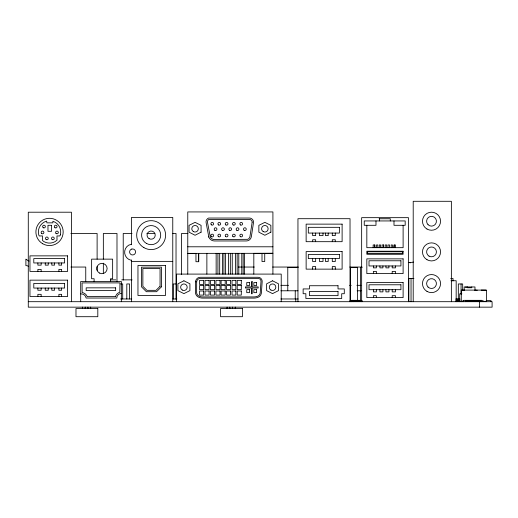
<?xml version="1.0" encoding="UTF-8"?>
<svg xmlns="http://www.w3.org/2000/svg" width="518" height="518" viewBox="0 0 518 518"><rect width="100%" height="100%" fill="white"/><g stroke="black" fill="none" stroke-linecap="round" stroke-linejoin="round"><path stroke-width="0.78" d="M198.685 261.713L198.685 253.373L198.685 261.713L195.959 261.719L195.959 253.373M383.631 244.949L383.624 247.675L383.631 244.949L382.07 244.949L382.07 247.675M374.754 247.675L374.792 244.949L373.161 244.949L373.161 247.675M393.797 247.675L394.159 244.949L395.467 244.949L395.467 247.675M131.449 244.25L128.723 245.163A8.184 8.184 0 0 0 130.698 260.159L131.449 260.256M379.118 218.758L390.294 218.758L390.294 220.94M70.849 233.488L97.112 233.488L97.112 259.168M132.051 233.488L123.226 233.488L123.226 280.031M146.814 233.488L154.843 233.488M172.818 233.488L176.029 233.488L176.029 299.294M187.943 233.488L181.527 233.488L181.527 274.417M187.769 246.788L272.915 246.788M195.959 253.373L187.769 253.38L272.915 253.308L253.82 253.367L253.82 274.1M131.449 261.376L172.766 261.376M408.288 262.412L411.266 262.412A15.326 15.326 0 0 0 413.468 262.05M70.895 267.048L85.755 267.048L85.755 281.552M238.306 267.048L242.353 267.048M243.855 267.048L254.312 267.048M272.63 267.048L298.329 267.048M349.734 267.048L362.069 267.048M297.947 267.43L287.775 267.43L287.775 290.734M362.05 267.43L360.457 267.43L360.457 300.382M408.339 278.509L413.94 278.509M450.705 278.509L453.036 278.509L453.036 280.905M110.612 279.869L115.799 279.869M121.736 279.869L132.103 279.869M450.971 280.743L456.17 280.743L456.17 301.696M120.662 283.961L122.708 283.961L122.708 298.97M175.978 283.961L173.245 283.961L173.245 298.97M280.892 285.327L288.526 285.327M349.624 285.327L351.236 285.327M356.902 285.327L360.942 285.327M465.397 287.16L467.359 287.16M461.862 290.209L464.18 290.209M474.98 290.209L477.298 290.209M486.117 290.171L481.203 290.106M280.911 290.786L297.967 290.786M357.142 290.786L361.072 290.786M461.914 293.842L459.699 293.842L459.699 301.696M120.629 298.97L131.734 298.97M172.947 298.97L176.91 298.97M280.911 298.97L298.18 298.97M455.879 298.97L459.893 298.97M455.931 299.21L459.978 299.21M350.265 300.382L362.05 300.382L351.864 300.336L351.864 301.696M455.944 300.453L459.926 300.453M486.208 300.608L491.025 300.608L491.025 301.696M349.682 301.016L351.864 301.016M353.231 301.016L362.076 301.016M463.727 301.016L462.088 301.016L462.088 301.696M482.005 301.016L483.644 301.016L483.644 301.696M455.944 301.075L459.926 301.075M353.231 301.359L362.076 301.359M462.088 301.359L459.906 301.359L459.906 301.696M465.365 301.359L480.367 301.359M483.644 301.359L485.826 301.359L485.826 301.696M28.283 301.696L492.1 301.696L492.1 307.155L28.283 307.155L28.283 212.212L71.439 212.212L71.439 301.696M208.612 236.512L208.819 237.134A6.093 6.093 0 0 0 214.478 240.961L246.341 240.961A5.07 5.07 0 0 0 251.392 236.376L253.574 222.164A4.202 4.202 0 0 0 248.938 218.046L208.592 218.046A4.17 4.17 0 0 0 206.119 222.649L208.819 237.134M486.389 301.696L486.389 290.106L461.285 290.106L461.285 301.696M482.005 301.696L482.005 300.336L463.727 300.336L463.727 301.696M480.367 301.696L480.367 301.016L465.365 301.016L465.365 301.696M479.435 301.696L479.435 307.155M474.98 290.404L474.98 286.966L464.18 286.966L464.18 290.404M471.743 286.966L471.743 287.749L467.417 287.749L467.417 286.966M462.678 290.281L462.678 283.961L458.326 283.961L458.326 298.97M461.059 283.961L461.059 294.23M451.372 301.696L451.372 201.295L413.209 201.295L413.209 301.696M411.039 278.509L411.039 301.696M410.126 262.412L410.126 262.956M408.857 278.509L408.857 301.696M408.456 301.696L408.456 217.664L361.648 217.664L361.648 301.696M403.114 225.304L403.114 247.675L366.828 247.675L366.828 225.304M395.48 265.954L395.48 267.864L392.204 267.864L392.204 265.954M395.48 273.595L395.48 271.413L392.204 271.413L392.204 273.595M395.48 289.691L395.48 291.874L392.204 291.874L392.204 289.691M395.48 297.604L395.48 295.694L392.204 295.694L392.204 297.604M394.159 244.949L394.159 246.995M393.991 220.94L393.991 225.304L405.18 225.304L405.18 220.94L364.251 220.94L364.251 225.304L375.984 225.304L375.984 220.94M392.417 247.675L392.417 244.949L391.194 244.949L391.194 247.675M389.542 247.675L389.542 244.949L387.976 244.949L387.976 247.675M388.927 265.954L388.927 267.864L385.929 267.864L385.929 265.954M388.927 289.691L388.927 291.874L385.929 291.874L385.929 289.691M386.674 247.675L386.674 244.949L385.198 244.949L385.198 247.675M382.925 265.954L382.925 267.864L379.927 267.864L379.927 265.954M382.925 289.691L382.925 291.874L379.927 291.874L379.927 289.691M380.594 247.675L380.594 244.949L379.293 244.949L379.293 247.675M379.383 218.758L379.383 220.94M377.823 247.675L377.823 244.949L376.521 244.949L376.521 247.675M376.379 265.954L376.379 267.864L373.381 267.864L373.381 265.954M376.379 273.595L376.379 271.413L373.381 271.413L373.381 273.595M376.379 289.691L376.379 291.874L373.381 291.874L373.381 289.691M376.379 297.604L376.379 295.694L373.381 295.694L373.381 297.604M374.792 244.949L374.792 247.675M357.55 300.382L357.55 267.43L350.563 267.43L350.563 300.382M353.231 300.336L353.231 301.696M350.026 301.696L350.026 218.7L297.954 218.7L297.954 301.696M335.288 233.068L335.288 235.619L332.291 235.619L332.291 233.068M335.288 241.686L335.288 239.769L332.291 239.769L332.291 241.686M335.288 258.605L335.288 261.532L332.291 261.532L332.291 258.605M335.288 269.14L335.288 266.582L332.291 266.582L332.291 269.14M328.198 233.068L328.198 235.619L325.466 235.619L325.466 233.068M328.198 258.605L328.198 261.48L325.466 261.48L325.466 258.605M323.012 233.068L323.012 235.619L319.464 235.619L319.464 233.068M323.012 258.605L323.012 261.48L319.464 261.48L319.464 258.605M315.65 233.068L315.65 235.619L312.645 235.619L312.645 233.068M315.65 241.686L315.65 239.769L312.645 239.769L312.645 241.686M315.65 258.605L315.65 261.532L312.645 261.532L312.645 258.605M315.65 269.14L315.65 266.582L312.645 266.582L312.645 269.14M295.772 298.97L295.772 301.696M295.241 290.786L295.241 298.97M281.222 301.696L281.222 274.093L176.554 274.093L176.554 301.696M272.915 274.093L272.915 211.933L187.769 211.933L187.769 274.106M264.73 253.328L264.73 261.519L262.004 261.525L262.004 253.334M244.522 253.367L244.522 274.1M243.182 253.367L243.182 274.1M241.789 253.367L241.789 274.1M238.792 253.367L238.792 274.1M237.153 253.367L237.153 274.1M235.515 253.367L235.515 274.1M235.269 307.077L235.269 308.683M232.543 307.077L232.543 308.683M232.245 253.367L232.245 274.1M230.335 253.367L230.335 274.1M229.811 307.077L229.811 308.683M228.425 253.367L228.425 274.1M227.085 307.077L227.085 308.683M225.421 253.367L225.421 274.1M223.925 253.367L223.925 274.1M222.423 253.367L222.423 274.1M219.69 253.367L219.69 274.1M217.923 253.367L217.923 274.1M216.148 253.367L216.148 274.1M206.87 253.367L206.87 274.1M172.766 301.696L172.766 217.463L131.449 217.463L131.449 244.742M131.449 259.984L131.449 301.696M129.526 298.97L129.526 283.961L126.8 283.961L126.8 298.97M121.348 301.696L121.348 281.507L80.698 281.507L80.698 301.696M116.99 281.637L116.99 233.488L103.347 233.488L103.347 259.168M110.457 281.507L110.457 278.781L112.639 278.781L112.639 259.136L91.628 259.136L91.628 278.736L94.101 278.736L94.101 281.507M103.347 263.183L103.347 273.614M97.112 266.388L97.112 270.402M90.669 307.077L90.669 308.683M87.937 307.077L87.937 308.683M85.211 307.077L85.211 308.683M82.485 307.077L82.485 308.683M61.616 262.956L61.616 265.138L58.89 265.138L58.89 262.956M61.616 271.413L61.616 269.392L58.89 269.392L58.89 271.413M61.616 288.06L61.616 290.242L58.89 290.242L58.89 288.06M61.616 296.516L61.616 294.334L58.89 294.334L58.89 296.516M54.52 262.956L54.52 265.138L51.794 265.138L51.794 262.956M54.52 288.06L54.52 290.242L51.794 290.242L51.794 288.06M48.245 262.956L48.245 265.138L45.247 265.138L45.247 262.956M48.245 288.06L48.245 290.242L45.247 290.242L45.247 288.06M41.155 262.956L41.155 265.138L37.879 265.138L37.879 262.956M41.155 271.413L41.155 269.392L37.879 269.392L37.879 271.413M41.155 288.06L41.155 290.242L37.879 290.242L37.879 288.06M41.155 296.516L41.155 294.334L37.879 294.334L37.879 296.516M28.619 266.466A3.723 3.723 0 0 0 25.9 265.676L25.9 259.129A15.326 15.326 0 0 0 29.066 261.072M121.348 293.512A4.448 4.448 0 0 0 116.815 298.044L86.117 298.044A4.927 4.927 0 0 0 80.698 293.926M195.506 281.792L195.454 292.398A5.212 5.212 0 0 0 198.051 296.885A8.916 8.916 0 0 0 202.532 298.096L253.82 298.096A11.422 11.422 0 0 0 258.106 297.261A5.297 5.297 0 0 0 261.409 292.579L262.166 281.708A4.073 4.073 0 0 0 258.106 277.292L200.265 277.292A4.766 4.766 0 0 0 195.506 281.792M196.672 281.863L196.633 292.748A4.053 4.053 0 0 0 198.647 295.888A7.757 7.757 0 0 0 202.538 296.931L253.814 296.931A10.243 10.243 0 0 0 257.653 296.186L258.029 296.018A4.131 4.131 0 0 0 260.211 292.923L261.014 281.209A2.907 2.907 0 0 0 258.508 278.483L199.812 278.483A3.607 3.607 0 0 0 196.672 281.863M252.175 222.112L249.935 236.687A3.684 3.684 0 0 1 249.132 238.293A3.794 3.794 0 0 1 247.669 239.322L213.973 239.543A4.707 4.707 0 0 1 210.327 237.082L207.446 222.086A2.784 2.784 0 0 1 208.851 219.464L249.469 219.418A2.81 2.81 0 0 1 252.149 221.795L252.175 222.112M115.605 296.516L87.231 296.652L87.043 296.29A6.32 6.32 0 0 0 82.142 292.566L82.084 282.899L119.962 282.899L119.826 292.294A5.84 5.84 0 0 0 115.605 296.516M60.341 234.822L59.874 235.943L56.98 235.943L56.98 240.197L55.128 241.615A11.189 11.189 0 0 1 43.946 241.615L42.515 240.52L42.515 235.943L39.193 235.943L38.733 234.822A11.189 11.189 0 0 1 46.639 221.121L46.885 222.85L52.888 222.85L52.888 221.309L55.128 222.241A11.189 11.189 0 0 1 60.341 234.822M160.062 286.292L156.009 290.345L146.918 290.345L142.864 286.292L142.864 268.505L160.062 268.505L160.062 286.292M161.422 286.849L156.572 291.699L146.354 291.699L141.505 286.849L141.505 267.146L161.422 267.146L161.422 286.849M201.075 232.174L195.059 235.256L189.051 232.174L189.051 225.349L195.059 222.351L201.075 225.349L201.075 232.174M270.862 232.174L264.86 235.256L258.858 232.174L258.858 225.349L264.86 222.351L270.862 225.349L270.862 232.174M272.552 280.801L266.628 283.799L266.628 290.624L272.552 293.622L278.483 290.624L278.483 283.799L272.552 280.801M183.916 280.801L177.914 283.799L177.914 290.624L183.916 293.622L189.918 290.624L189.918 283.799L183.916 280.801M131.799 249.061L131.08 249.359A3.004 3.004 0 0 0 131.08 254.558L131.799 254.856A3.004 3.004 0 0 0 135.58 251.955A3.004 3.004 0 0 0 131.799 249.061M342.113 224.132L306.138 224.132L306.138 241.686L342.113 241.686L342.113 224.132M51.522 225.304L47.973 225.304L47.973 231.306L51.522 231.306L51.522 225.304M339.381 227.324L308.32 227.324L308.32 233.068L339.381 233.068L339.381 227.324M403.114 251.224L366.828 251.224L366.828 254.228L403.114 254.228L403.114 251.224M342.113 251.58L306.138 251.58L306.138 269.14L342.113 269.14L342.113 251.58M402.57 251.767L367.379 251.767L367.379 253.678L402.57 253.678L402.57 251.767M339.381 254.455L308.32 254.455L308.32 258.605L339.381 258.605L339.381 254.455M67.618 255.86L29.966 255.86L29.966 271.413L67.618 271.413L67.618 255.86M64.614 258.592L33.787 258.592L33.787 262.956L64.614 262.956L64.614 258.592M403.114 258.864L366.828 258.864L366.828 273.595L403.114 273.595L403.114 258.864M400.932 260.774L369.01 260.774L369.01 265.954L400.932 265.954L400.932 260.774M165.514 265.449L137.963 265.449L137.963 295.461L165.514 295.461L165.514 265.449M67.618 280.147L29.966 280.147L29.966 296.516L67.618 296.516L67.618 280.147M203.645 280.361L199.553 280.361L199.553 284.453L203.645 284.453L203.645 280.361M209.104 280.361L205.011 280.361L205.011 284.453L209.104 284.453L209.104 280.361M214.562 280.361L210.47 280.361L210.47 284.453L214.562 284.453L214.562 280.361M220.02 280.361L215.928 280.361L215.928 284.453L220.02 284.453L220.02 280.361M225.201 280.361L221.108 280.361L221.108 284.453L225.201 284.453L225.201 280.361M230.387 280.361L226.567 280.361L226.567 284.453L230.387 284.453L230.387 280.361M235.845 280.361L232.025 280.361L232.025 284.453L235.845 284.453L235.845 280.361M241.297 280.361L237.205 280.361L237.205 284.453L241.297 284.453L241.297 280.361M252.214 281.727L251.392 281.727L251.392 286.914L245.39 286.914L245.39 288.002L251.392 288.002L251.392 293.732L252.214 293.732L252.214 288.002L258.217 288.002L258.217 286.914L252.214 286.914L252.214 281.727M249.482 282.543L246.756 282.543L246.756 285.547L249.482 285.547L249.482 282.543M256.578 282.543L253.852 282.543L253.852 285.547L256.578 285.547L256.578 282.543M403.114 282.601L366.828 282.601L366.828 297.604L403.114 297.604L403.114 282.601M64.614 283.417L33.787 283.417L33.787 288.06L64.614 288.06L64.614 283.417M400.932 284.783L369.01 284.783L369.01 289.691L400.932 289.691L400.932 284.783M203.645 285.547L199.553 285.547L199.553 289.64L203.645 289.64L203.645 285.547M209.104 285.547L205.011 285.547L205.011 289.64L209.104 289.64L209.104 285.547M214.562 285.547L210.47 285.547L210.47 289.64L214.562 289.64L214.562 285.547M220.02 285.547L215.928 285.547L215.928 289.64L220.02 289.64L220.02 285.547M225.201 285.547L221.108 285.547L221.108 289.64L225.201 289.64L225.201 285.547M230.387 285.547L226.567 285.547L226.567 289.64L230.387 289.64L230.387 285.547M235.845 285.547L232.025 285.547L232.025 289.64L235.845 289.64L235.845 285.547M241.297 285.547L237.205 285.547L237.205 289.64L241.297 289.64L241.297 285.547M338.021 285.735L309.414 285.735L309.414 288.927L303.14 288.927L303.14 293.719L305.866 293.719L305.866 298.504L341.699 298.504L341.699 293.719L344.295 293.719L344.295 288.927L338.021 288.927L338.021 285.735M115.65 287.84L86.182 287.84L86.182 290.572L115.65 290.572L115.65 287.84M249.482 289.64L246.756 289.64L246.756 292.644L249.482 292.644L249.482 289.64M256.578 289.64L253.852 289.64L253.852 292.644L256.578 292.644L256.578 289.64M203.645 291.006L199.553 291.006L199.553 295.098L203.645 295.098L203.645 291.006M209.104 291.006L205.011 291.006L205.011 295.098L209.104 295.098L209.104 291.006M214.562 291.006L210.47 291.006L210.47 295.098L214.562 295.098L214.562 291.006M220.02 291.006L215.928 291.006L215.928 295.098L220.02 295.098L220.02 291.006M225.201 291.006L221.108 291.006L221.108 295.098L225.201 295.098L225.201 291.006M230.387 291.006L226.567 291.006L226.567 295.098L230.387 295.098L230.387 291.006M235.845 291.006L232.025 291.006L232.025 295.098L235.845 295.098L235.845 291.006M241.297 291.006L237.205 291.006L237.205 295.098L241.297 295.098L241.297 291.006M338.021 291.485L309.414 291.485L309.414 295.636L338.021 295.636L338.021 291.485M97.811 308.521L75.984 308.521L75.984 316.705L97.811 316.705L97.811 308.521M242.411 308.521L220.59 308.521L220.59 316.705L242.411 316.705L242.411 308.521M52.201 239.556A1.366 1.366 0 0 0 54.248 238.371A1.366 1.366 0 0 0 52.201 237.192A1.366 1.366 0 0 0 52.201 239.556M55.025 227.752A1.366 1.366 0 0 0 57.071 226.573A1.366 1.366 0 0 0 55.025 225.388A1.366 1.366 0 0 0 55.025 227.752M43.311 227.752A1.366 1.366 0 0 0 45.357 226.573A1.366 1.366 0 0 0 43.311 225.388A1.366 1.366 0 0 0 43.311 227.752M41.55 233.417A1.366 1.366 0 0 0 43.836 232.809A1.366 1.366 0 0 0 42.165 231.138A1.366 1.366 0 0 0 41.55 233.417M42.716 243.745A13.643 13.643 0 0 0 63.177 231.928A13.643 13.643 0 0 0 42.716 220.118A13.643 13.643 0 0 0 42.716 243.745M56.015 233.417A1.366 1.366 0 0 0 58.294 232.809A1.366 1.366 0 0 0 56.624 231.138A1.366 1.366 0 0 0 56.015 233.417M46.199 239.556A1.366 1.366 0 0 0 48.245 238.371A1.366 1.366 0 0 0 46.199 237.192A1.366 1.366 0 0 0 46.199 239.556M428.043 287.05A4.908 4.908 0 0 0 436.26 284.848A4.908 4.908 0 0 0 430.244 278.833A4.908 4.908 0 0 0 428.043 287.05M427 229.04A9.033 9.033 0 0 0 440.546 221.218A9.033 9.033 0 0 0 427 213.403A9.033 9.033 0 0 0 427 229.04M427 291.401A9.033 9.033 0 0 0 440.546 283.579A9.033 9.033 0 0 0 427 275.757A9.033 9.033 0 0 0 427 291.401M429.059 256.151A4.908 4.908 0 0 0 436.428 251.903A4.908 4.908 0 0 0 429.059 247.649A4.908 4.908 0 0 0 429.059 256.151M428.043 224.695A4.908 4.908 0 0 0 436.26 222.494A4.908 4.908 0 0 0 430.244 216.479A4.908 4.908 0 0 0 428.043 224.695M427 259.719A9.033 9.033 0 0 0 440.546 251.903A9.033 9.033 0 0 0 427 244.082A9.033 9.033 0 0 0 427 259.719M99.359 273.012A5.186 5.186 0 0 0 107.135 268.518A5.186 5.186 0 0 0 99.359 264.031A5.186 5.186 0 0 0 99.359 273.012M214.886 230.322A1.366 1.366 0 0 0 216.932 229.137A1.366 1.366 0 0 0 214.886 227.959A1.366 1.366 0 0 0 214.886 230.322M240.533 224.98A1.366 1.366 0 0 0 242.579 223.795A1.366 1.366 0 0 0 240.533 222.617A1.366 1.366 0 0 0 240.533 224.98M218.596 236.713A1.366 1.366 0 0 0 220.642 235.528A1.366 1.366 0 0 0 218.596 234.35A1.366 1.366 0 0 0 218.596 236.713M222.313 230.322A1.366 1.366 0 0 0 224.359 229.137A1.366 1.366 0 0 0 222.313 227.959A1.366 1.366 0 0 0 222.313 230.322M240.533 236.713A1.366 1.366 0 0 0 242.579 235.528A1.366 1.366 0 0 0 240.533 234.35A1.366 1.366 0 0 0 240.533 236.713M193.428 231.598A3.276 3.276 0 0 0 198.336 228.762A3.276 3.276 0 0 0 193.428 225.926A3.276 3.276 0 0 0 193.428 231.598M225.647 236.493A1.366 1.366 0 0 0 227.926 235.884A1.366 1.366 0 0 0 226.256 234.214A1.366 1.366 0 0 0 225.647 236.493M263.222 231.598A3.276 3.276 0 0 0 268.13 228.762A3.276 3.276 0 0 0 263.222 225.926A3.276 3.276 0 0 0 263.222 231.598M182.278 290.048A3.276 3.276 0 0 0 187.192 287.212A3.276 3.276 0 0 0 182.278 284.376A3.276 3.276 0 0 0 182.278 290.048M211.273 224.76A1.366 1.366 0 0 0 213.558 224.152A1.366 1.366 0 0 0 211.888 222.481A1.366 1.366 0 0 0 211.273 224.76M229.545 230.322A1.366 1.366 0 0 0 231.591 229.137A1.366 1.366 0 0 0 229.545 227.959A1.366 1.366 0 0 0 229.545 230.322M270.914 290.048A3.276 3.276 0 0 0 275.829 287.212A3.276 3.276 0 0 0 270.914 284.376A3.276 3.276 0 0 0 270.914 290.048M244.198 230.322A1.366 1.366 0 0 0 246.244 229.137A1.366 1.366 0 0 0 244.198 227.959A1.366 1.366 0 0 0 244.198 230.322M232.925 236.493A1.366 1.366 0 0 0 235.204 235.884A1.366 1.366 0 0 0 233.534 234.214A1.366 1.366 0 0 0 232.925 236.493M236.868 230.322A1.366 1.366 0 0 0 238.921 229.137A1.366 1.366 0 0 0 236.868 227.959A1.366 1.366 0 0 0 236.868 230.322M211.558 236.713A1.366 1.366 0 0 0 213.604 235.528A1.366 1.366 0 0 0 211.558 234.35A1.366 1.366 0 0 0 211.558 236.713M225.926 224.98A1.366 1.366 0 0 0 227.972 223.795A1.366 1.366 0 0 0 225.926 222.617A1.366 1.366 0 0 0 225.926 224.98M233.21 224.98A1.366 1.366 0 0 0 235.256 223.795A1.366 1.366 0 0 0 233.21 222.617A1.366 1.366 0 0 0 233.21 224.98M218.596 224.98A1.366 1.366 0 0 0 220.642 223.795A1.366 1.366 0 0 0 218.596 222.617A1.366 1.366 0 0 0 218.596 224.98M143.913 247.649A14.459 14.459 0 0 0 165.605 235.127A14.459 14.459 0 0 0 143.913 222.604A14.459 14.459 0 0 0 143.913 247.649M149.093 238.668A4.092 4.092 0 0 0 155.232 235.127A4.092 4.092 0 0 0 149.093 231.578A4.092 4.092 0 0 0 149.093 238.668M146.367 243.395A9.551 9.551 0 0 0 160.69 235.127A9.551 9.551 0 0 0 146.367 226.852A9.551 9.551 0 0 0 146.367 243.395"/></g></svg>
